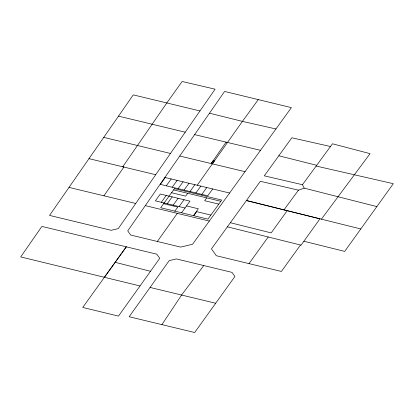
<?xml version="1.0" encoding="UTF-8"?>
<svg xmlns="http://www.w3.org/2000/svg" width="414" height="414" viewBox="0 0 414 414"><rect width="100%" height="100%" fill="white"/><g stroke="black" fill="none" stroke-linecap="round" stroke-linejoin="round"><path stroke-width="0.62" d="M161.91 324.623L181.741 294.83L203.766 265.545M199.988 110.942L133.272 94.878L49.556 215.409L111.169 230.308L118.29 228.585L215.099 89.176L182.139 81.491L166.811 102.962L122.756 166.79L155.7 174.718M103.909 195.812L123.884 167.065L88.979 158.655M145.293 205.639L224.595 91.453L291.389 107.619L192.51 244.281L180.613 247.101L130.695 235.033L127.735 230.914L145.293 205.639L209.308 221.081M212.377 163.846L214.426 160.922L213.21 160.637L211.197 163.561L226.07 142.121L260.499 150.323M197.23 185.234L242.413 121.385L258.264 99.608M157.351 241.471L177.311 213.365M150.505 271.279L159.747 258.31L156.787 254.191L41.892 226.417L20.7 256.918L140.01 285.96L150.505 271.279L115.164 262.326L82.733 307.452L118.471 316.11L140.01 285.96M150.07 287.445L169.212 260.608L176.328 258.91L231.969 272.371L234.914 276.48L194.668 332.509L129.147 316.741L150.07 287.445L215.678 303.245M115.164 262.326L126.296 246.822L104.4 277.287M321.388 219.172L370.075 153.656L332.463 143.787L316.141 166.05L393.3 183.692L344.686 251.391L303.866 241.243M165.295 177.539L160.347 184.38L207.745 195.801L212.692 188.96M166.273 185.808L171.22 178.967M161.315 202.286L166.262 195.444M172.198 187.237L177.145 180.395M167.24 203.714L172.188 196.873M178.123 188.665L183.071 181.824M173.166 205.142L178.113 198.301M184.049 190.088L188.996 183.247M174.837 211.15L177.777 207.088L163.639 203.683M187.744 193.307L185.695 196.143L171.556 192.733M179.086 206.57L184.033 199.729M189.974 191.516L194.922 184.675M181.56 212.77L189.959 201.157L160.337 194.016L155.39 200.857L185.011 207.999M195.894 192.945L200.842 186.103M201.82 194.373L206.767 187.532M193.41 215.627L198.358 208.785L186.507 205.934M193.799 215.72L196.738 211.657L210.871 215.068M206.705 197.876L204.651 200.712L218.789 204.123M376.864 206.602L304.238 188.153L298.453 190.161L260.334 181.301L211.451 248.866L216.315 255.723L281.401 271.449L300.486 245.016M304.238 188.153L302.448 184.711L264.292 175.831L291.844 137.784L330.465 146.515M248.985 263.614L268.215 236.994M227.374 226.836L301.05 245.15L319.97 218.815L287.228 210.69L271.175 232.896L230.355 222.727M283.999 209.872L298.453 190.161M302.448 184.711L316.705 165.305L278.824 155.783M275.952 128.966L242.413 121.385L209.489 113.198M194.616 134.617L227.483 142.457M179.759 156.026L245.047 171.681M118.507 116.132L185.229 132.195M103.743 137.386L170.464 153.444M164.87 177.435L229.589 193.033M173.606 189.897L220.838 201.282M69.003 187.402L135.725 203.465M360.796 228.963L246.423 200.531L287.228 210.69M174.496 188.67L160.699 207.745L207.931 219.13L221.728 200.055L174.496 188.67"/></g></svg>
